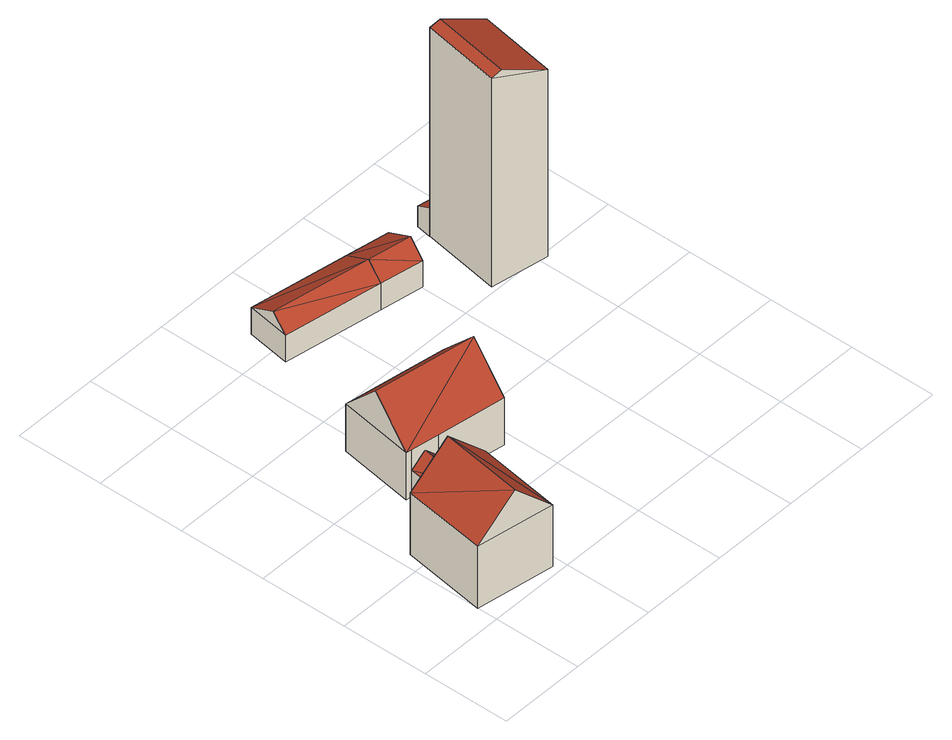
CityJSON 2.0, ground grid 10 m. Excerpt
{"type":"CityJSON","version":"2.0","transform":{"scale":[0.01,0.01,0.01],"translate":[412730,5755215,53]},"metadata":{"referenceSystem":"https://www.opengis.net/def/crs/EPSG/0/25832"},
"CityObjects":{
"building1":{"type":"Building","attributes":{"Gemeindeschluessel":"05515000","Geometrietyp2DReferenz":"3000","function":"31001_1000"},"address":[{"country":"Germany","locality":"Münster","thoroughfareNumber":"181","thoroughfareName":"Kreuzbach"}],"children":["building1-1","building1-2"]},
"building1-1":{"type":"BuildingPart","attributes":{"roofType":"3100","measuredHeight":4.99},"parents":["building1"],"geometry":[{"type":"Solid","lod":"2","boundaries":[[[[0,1,2,3]],[[4,5,6,7]],[[3,2,5,4]],[[4,8,3]],[[0,3,8]],[[8,9,0]],[[9,8,4]],[[4,7,9]],[[1,6,5,2]],[[1,0,7,6]],[[0,9,7]]]],"semantics":{"surfaces":[{"type":"WallSurface"},{"type":"RoofSurface"},{"type":"GroundSurface"},{"type":"ClosureSurface"}],"values":[[0,0,0,0,1,1,1,1,2,3,3]]}}]},
"building1-2":{"type":"BuildingPart","attributes":{"roofType":"3100","measuredHeight":12.13},"parents":["building1"],"geometry":[{"type":"Solid","lod":"2","boundaries":[[[[10,11,12,13]],[[14,15,11,10]],[[16,7,6,15,14]],[[17,18,1,0,19]],[[13,12,18,17]],[[17,20,21,22,13]],[[23,13,22]],[[22,14,23]],[[14,10,23]],[[21,20,19,16]],[[22,21,16,14]],[[20,17,19]],[[23,10,13]],[[11,15,6,1,18,12]],[[9,7,16,19,0]],[[1,6,7,0]],[[7,9,0]]]],"semantics":{"surfaces":[{"type":"WallSurface"},{"type":"RoofSurface"},{"type":"GroundSurface"},{"type":"ClosureSurface"}],"values":[[0,0,0,0,0,1,1,1,1,0,0,0,0,2,0,3,3]]}}]},
"building2":{"type":"Building","attributes":{"Gemeindeschluessel":"05515000","Geometrietyp2DReferenz":"3000","function":"31001_1000","roofType":"5000","measuredHeight":10.47},"geometry":[{"type":"Solid","lod":"2","boundaries":[[[[24,25,26,27]],[[28,29,25,24]],[[30,31,29,28]],[[32,33,31,30]],[[34,35,33,32]],[[27,26,35,34]],[[24,27,36,37]],[[37,36,34]],[[34,32,30,28,37]],[[37,28,24]],[[36,27,34]],[[25,29,31,33,35,26]]]],"semantics":{"surfaces":[{"type":"WallSurface"},{"type":"RoofSurface"},{"type":"GroundSurface"}],"values":[[0,0,0,0,0,0,1,1,1,0,0,2]]}}]},
"building3":{"type":"Building","attributes":{"Gemeindeschluessel":"05515000","Geometrietyp2DReferenz":"3000","function":"51009_1610","roofType":"3100","measuredHeight":5.05},"geometry":[{"type":"Solid","lod":"2","boundaries":[[[[38,39,40,41]],[[42,43,39,38]],[[44,45,43,42]],[[41,40,45,44]],[[38,46,42]],[[44,47,41]],[[46,38,41]],[[41,47,46]],[[42,46,47]],[[47,44,42]],[[39,43,45,40]]]],"semantics":{"surfaces":[{"type":"WallSurface"},{"type":"RoofSurface"},{"type":"GroundSurface"}],"values":[[0,0,0,0,0,0,1,1,1,1,2]]}}]},
"building4":{"type":"Building","attributes":{"Gemeindeschluessel":"05515000","Geometrietyp2DReferenz":"3000","function":"31001_1310","roofType":"3100","measuredHeight":5.04},"geometry":[{"type":"Solid","lod":"2","boundaries":[[[[48,49,50,51]],[[52,53,49,48]],[[54,55,53,52]],[[51,50,55,54]],[[48,56,52]],[[54,57,51]],[[56,48,51]],[[51,57,56]],[[52,56,57]],[[57,54,52]],[[49,53,55,50]]]],"semantics":{"surfaces":[{"type":"WallSurface"},{"type":"RoofSurface"},{"type":"GroundSurface"}],"values":[[0,0,0,0,0,0,1,1,1,1,2]]}}]},
"building5":{"type":"Building","attributes":{"Gemeindeschluessel":"05515000","Geometrietyp2DReferenz":"3000","function":"31001_1310","roofType":"5000","measuredHeight":26.39},"geometry":[{"type":"Solid","lod":"2","boundaries":[[[[58,59,60,61]],[[62,63,59,58]],[[64,65,63,62]],[[61,60,65,64]],[[66,67,64,62]],[[66,58,61,67]],[[64,67,61]],[[58,66,62]],[[59,63,65,60]]]],"semantics":{"surfaces":[{"type":"WallSurface"},{"type":"RoofSurface"},{"type":"GroundSurface"}],"values":[[0,0,0,0,1,1,0,0,2]]}}]},
"building6":{"type":"Building","attributes":{"Gemeindeschluessel":"05515000","Geometrietyp2DReferenz":"3000","function":"51009_1610","roofType":"2100","measuredHeight":3.52},"geometry":[{"type":"Solid","lod":"2","boundaries":[[[[68,69,70,71]],[[72,73,69,68]],[[74,75,73,72]],[[71,70,75,74]],[[72,68,71,74]],[[69,73,75,70]]]],"semantics":{"surfaces":[{"type":"WallSurface"},{"type":"RoofSurface"},{"type":"GroundSurface"}],"values":[[0,0,0,0,1,2]]}}]}
},
"vertices":[
[987,1061,366],[987,1061,29],[1076,1652,29],[1076,1652,366],[754,1703,366],[754,1703,29],[668,1111,29],[668,1111,366],[915,1678,528],[827,1086,528],
[4,231,798],[4,231,29],[896,91,29],[896,91,798],[154,1191,798],[154,1191,29],[668,1111,798],[1048,1051,798],[1048,1051,29],[987,1061,798],[987,1061,859],[668,1111,1175],[601,1121,1242],[450,161,1242],
[1996,2394,622],[1996,2394,38],[828,2579,38],[828,2579,622],[1858,1529,622],[1858,1529,38],[1076,1652,622],[1076,1652,38],[754,1703,622],[754,1703,38],[689,1713,622],[689,1713,38],[759,2150,1085],[1928,1966,1085],
[2598,4118,362],[2598,4118,33],[1475,4309,33],[1475,4309,362],[2514,3621,362],[2514,3621,33],[1393,3812,362],[1393,3812,33],[2544,3799,538],[1422,3990,538],
[3094,4034,361],[3094,4034,35],[2598,4118,35],[2598,4118,361],[3008,3536,361],[3008,3536,35],[2514,3621,361],[2514,3621,35],[3039,3714,539],[2544,3798,539],
[3584,3953,2631],[3584,3953,33],[3433,3059,33],[3433,3059,2633],[4244,3830,2367],[4244,3830,33],[4089,2942,2367],[4089,2942,33],[3702,3931,2672],[3547,3039,2672],
[3614,4127,285],[3614,4127,28],[3584,3953,28],[3584,3953,380],[4274,4003,286],[4274,4003,28],[4244,3830,380],[4244,3830,28]
]}
